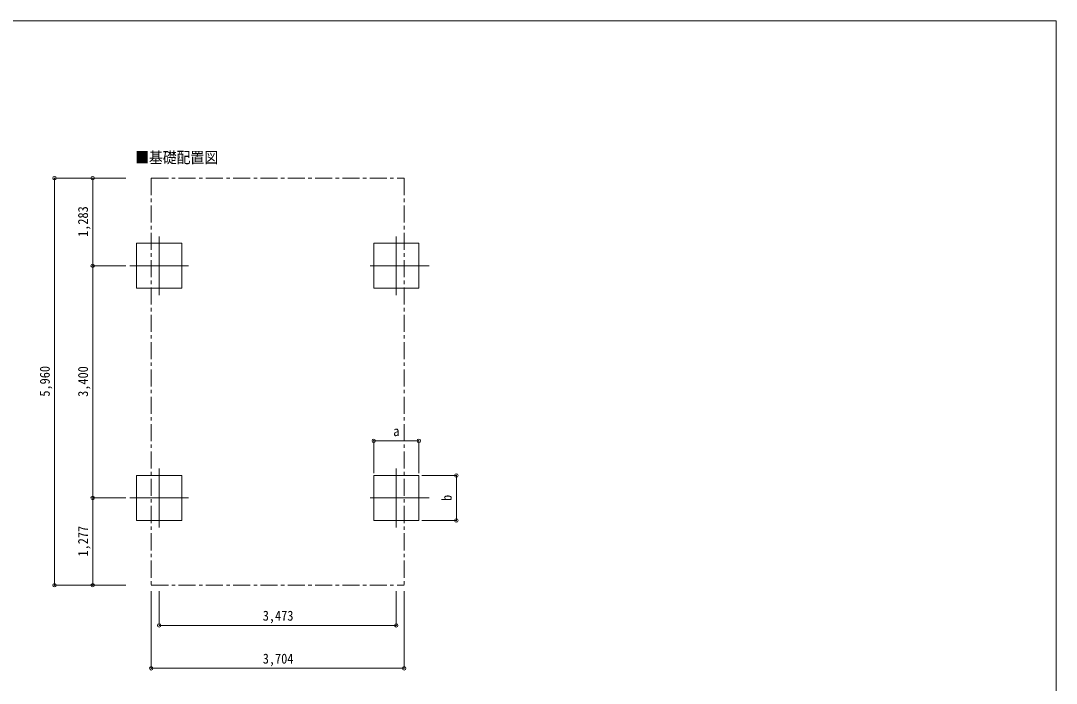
# Model space of a CAD drawing. Units: millimetres at full size, sheet at 1:50. Extents: x -14053 to 14053, y -9700 to 9700.
# Drawn here: x -1822 to 13347, y -1 to 9700 of the extents above; entities that cross this region are included whole.
import ezdxf
from ezdxf.enums import TextEntityAlignment as Align

# ---------------------------------------------------------------- set-up
doc = ezdxf.new("R2010")
doc.units = ezdxf.units.MM
doc.header["$LTSCALE"] = 50
doc.header["$PDMODE"] = 32
doc.header["$PDSIZE"] = 50
doc.linetypes.add('CHAIN1', pattern=[8, 5, -1, 1, -1])
doc.linetypes.add('DASHED1', pattern=[1.8, 1.2, -0.6])
for name, color, linetype, lineweight in [('0-F', 6, 'Continuous', 9), ('1-0', 5, 'DASHED1', 5), ('1-6', 6, 'Continuous', 9), ('F-0', 7, 'Continuous', 9)]:
    doc.layers.add(name, color=color, linetype=linetype, lineweight=lineweight)
doc.styles.add('ＭＳ ゴシック', font='')
doc.styles.get('ＭＳ ゴシック').set_extended_font_data('MS Gothic')

msp = doc.modelspace()

# ---------------------------------------------------------------- linework, layer by layer
at = {"layer": '0-F'}
for p, q in [((-1327.3, 1434.62), (-1327.3, 7394.64)), ((-767.94, 6111.67), (-767.94, 7394.64)), ((-767.94, 2711.67), (-767.94, 6111.67)), ((-767.94, 1434.62), (-767.94, 2711.67)), ((205.9, 846.34), (3678.9, 846.34)), ((90.4, 217.77), (3794.4, 217.77))]:
    msp.add_line(p, q, dxfattribs=at)
at = {"layer": '1-0', "color": 7, "linetype": 'CHAIN1', "lineweight": 9}
for p, q in [((90.4, 7394.64), (3794.4, 7394.64)), ((90.4, 7394.64), (90.4, 1434.62)), ((3794.4, 7394.64), (3794.4, 1434.62)), ((90.4, 1434.62), (3794.4, 1434.62))]:
    msp.add_line(p, q, dxfattribs=at)
at = {"layer": '1-0', "color": 4, "linetype": 'Continuous', "lineweight": 9}
for p, q in [((205.9, 6541.67), (205.9, 5681.67)), ((3678.9, 6541.67), (3678.9, 5681.67)), ((635.9, 6111.67), (-224.1, 6111.67)), ((3298.9, 6111.67), (4158.9, 6111.67)), ((205.9, 3141.67), (205.9, 2281.67)), ((3678.9, 3141.67), (3678.9, 2281.67)), ((635.9, 2711.67), (-224.1, 2711.67)), ((3298.9, 2711.67), (4158.9, 2711.67))]:
    msp.add_line(p, q, dxfattribs=at)
for points in [[(535.9, 5781.67), (535.9, 6441.67), (-124.1, 6441.67), (-124.1, 5781.67)], [(3348.9, 5781.67), (3348.9, 6441.67), (4008.9, 6441.67), (4008.9, 5781.67)], [(535.9, 2381.67), (535.9, 3041.67), (-124.1, 3041.67), (-124.1, 2381.67)], [(3348.9, 2381.67), (3348.9, 3041.67), (4008.9, 3041.67), (4008.9, 2381.67)]]:
    msp.add_lwpolyline(points, close=True, dxfattribs=at)
at = {"layer": '1-6'}
for p, q in [((-1327.3, 7394.64), (-280.61, 7394.64)), ((-767.94, 7394.64), (-280.61, 7394.64)), ((-767.94, 6111.67), (-280.61, 6111.67)), ((3348.9, 3548.81), (3348.9, 3074.89)), ((3348.9, 3548.81), (4008.9, 3548.81)), ((4008.9, 3548.81), (4008.9, 3074.89)), ((4559.13, 3041.67), (4055.27, 3041.67)), ((4559.13, 3041.67), (4559.13, 2381.67)), ((-767.94, 2711.67), (-280.61, 2711.67)), ((4559.13, 2381.67), (4055.27, 2381.67)), ((-1327.3, 1434.62), (-280.61, 1434.62)), ((-767.94, 1434.62), (-280.61, 1434.62)), ((90.4, 217.77), (90.4, 1347.7)), ((205.9, 846.34), (205.9, 1347.7)), ((3678.9, 846.34), (3678.9, 1347.7)), ((3794.4, 217.77), (3794.4, 1347.7))]:
    msp.add_line(p, q, dxfattribs=at)
for p in [(-1327.3, 7394.64), (-767.94, 7394.64), (-767.94, 6111.67), (3348.9, 3548.81), (4008.9, 3548.81), (4559.13, 3041.67), (-767.94, 2711.67), (4559.13, 2381.67), (-1327.3, 1434.62), (-767.94, 1434.62), (205.9, 846.34), (3678.9, 846.34), (90.4, 217.77), (3794.4, 217.77)]:
    msp.add_point(p, dxfattribs=at)
at = {"layer": 'F-0', "color": 5, "lineweight": 5}
for p, q in [((-14053.43, 9700), (13346.57, 9700)), ((13346.57, 9700), (13346.57, -9700))]:
    msp.add_line(p, q, dxfattribs=at)

# ---------------------------------------------------------------- texts
at = {"layer": '1-0', "color": 7, "style": 'ＭＳ ゴシック', "width": 0.9}
msp.add_text('■基礎配置図', height=165, dxfattribs=at).set_placement((-145.97, 7565.52), align=Align.BOTTOM_LEFT)
at = {"layer": '1-6', "color": 7, "style": 'ＭＳ ゴシック', "width": 0.9}
for s, p in [('1,283', (-792.94, 6534.4)), ('5,960', (-1352.3, 4195.88)), ('3,400', (-792.94, 4192.92)), ('b', (4534.13, 2667.92)), ('1,277', (-792.94, 1854.39))]:
    msp.add_text(s, height=146.6, rotation=90, dxfattribs=at).set_placement(p, align=Align.BOTTOM_LEFT)
for s, p in [('a', (3635.15, 3573.81)), ('3,473', (1723.65, 871.34)), ('3,704', (1723.65, 242.77))]:
    msp.add_text(s, height=146.6, dxfattribs=at).set_placement(p, align=Align.BOTTOM_LEFT)

doc.saveas('drawing.dxf')
